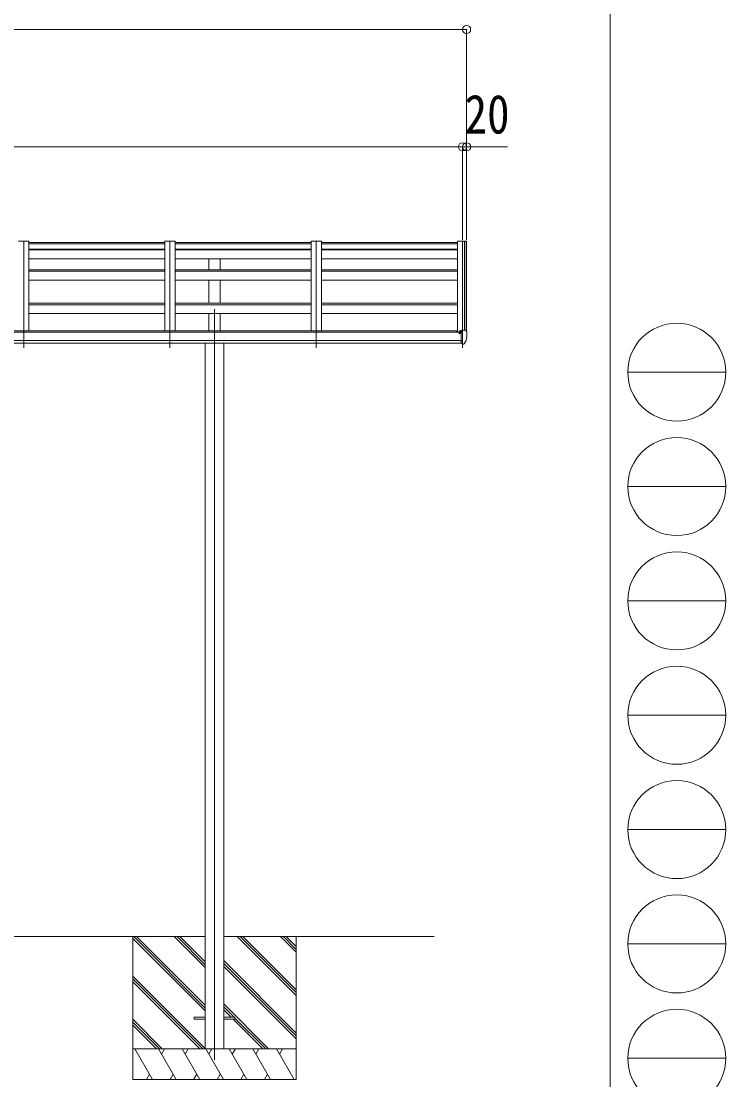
# Model space of a CAD drawing. Units: millimetres at full size, sheet at 1:40; details may follow other scales. Extents: x -11181 to 11305, y -7804 to 7716.
# Drawn here: x 7855 to 11305, y -4909 to 275 of the extents above; entities that cross this region are included whole.
import ezdxf
from ezdxf.enums import TextEntityAlignment as Align

# ---------------------------------------------------------------- set-up
doc = ezdxf.new("R2010")
doc.units = ezdxf.units.MM
doc.header["$LTSCALE"] = 40
doc.header["$PDMODE"] = 32
doc.header["$PDSIZE"] = 40
for name, color, linetype, lineweight in [('0-0_0', 7, 'Continuous', 9), ('0-1_本体', 4, 'Continuous', 9), ('0-2_部品', 7, 'Continuous', 9), ('0-8_PARTS2', 2, 'Continuous', 9), ('0-A_寸法', 6, 'Continuous', 9), ('F-0_240', 7, 'Continuous', 9)]:
    doc.layers.add(name, color=color, linetype=linetype, lineweight=lineweight)
doc.styles.add('ＭＳ ゴシック', font='')
doc.styles.get('ＭＳ ゴシック').set_extended_font_data('MS Gothic')

msp = doc.modelspace()

# ---------------------------------------------------------------- linework, layer by layer
at = {"layer": '0-0_0'}
for p, q in [((8756.52, -4207.12), (5546.92, -4207.12)), ((8401.72, -4207.12), (8401.72, -4907.12)), ((8756.52, -4571.43), (8401.72, -4216.63)), ((8756.52, -4557.29), (8406.35, -4207.12)), ((8756.52, -4543.14), (8420.49, -4207.12)), ((8756.52, -4359.3), (8604.34, -4207.12)), ((8756.52, -4345.16), (8618.48, -4207.12)), ((8756.52, -4331.01), (8632.62, -4207.12)), ((9877.72, -4207.12), (8846.92, -4207.12)), ((9201.72, -4496.13), (8912.71, -4207.12)), ((9201.72, -4481.99), (8926.85, -4207.12)), ((9201.72, -4467.84), (8940.99, -4207.12)), ((9201.72, -4284), (9124.84, -4207.12)), ((9201.72, -4269.86), (9138.98, -4207.12)), ((9201.72, -4255.71), (9153.12, -4207.12)), ((9201.72, -4207.12), (9201.72, -4907.12)), ((9201.72, -4679.98), (8846.92, -4325.18)), ((9201.72, -4694.12), (8846.92, -4339.32)), ((9201.72, -4708.26), (8846.92, -4353.46)), ((8756.52, -4755.28), (8401.72, -4400.48)), ((8744.22, -4757.12), (8401.72, -4414.62)), ((8730.08, -4757.12), (8401.72, -4428.76)), ((9066.73, -4757.12), (8846.92, -4537.31)), ((8898.08, -4602.61), (8846.92, -4551.45)), ((8546.23, -4757.12), (8401.72, -4612.61)), ((8883.94, -4602.61), (8846.92, -4565.59)), ((9038.45, -4757.12), (8892.94, -4611.61)), ((9052.59, -4757.12), (8901.72, -4606.25)), ((8532.09, -4757.12), (8401.72, -4626.75)), ((8517.95, -4757.12), (8401.72, -4640.89)), ((8401.72, -4757.12), (9201.72, -4757.12)), ((8498.61, -4907.12), (8412.01, -4757.12)), ((8614.08, -4907.12), (8527.48, -4757.12)), ((8557.48, -4757.12), (8542.48, -4783.1)), ((8729.55, -4907.12), (8642.95, -4757.12)), ((8657.95, -4783.1), (8672.95, -4757.12)), ((8845.02, -4907.12), (8758.42, -4757.12)), ((8773.42, -4783.1), (8788.42, -4757.12)), ((8960.49, -4907.12), (8873.89, -4757.12)), ((8888.89, -4783.1), (8903.89, -4757.12)), ((9075.96, -4907.12), (8989.36, -4757.12)), ((9004.36, -4783.1), (9019.36, -4757.12)), ((9191.43, -4907.12), (9104.83, -4757.12)), ((9119.83, -4783.1), (9134.83, -4757.12)), ((9201.72, -4907.12), (8401.72, -4907.12)), ((8483.61, -4881.14), (8468.61, -4907.12)), ((8599.08, -4881.14), (8584.09, -4907.12)), ((8714.55, -4881.14), (8699.55, -4907.12)), ((8830.02, -4881.14), (8815.02, -4907.12)), ((8945.49, -4881.14), (8930.49, -4907.12)), ((9060.96, -4881.14), (9045.97, -4907.12))]:
    msp.add_line(p, q, dxfattribs=at)
at = {"layer": '0-1_本体'}
for p, q in [((7842.72, -801.9), (7892.72, -801.9)), ((7892.72, -801.9), (7892.72, -1241.19)), ((7892.72, -807.99), (8558.72, -807.99)), ((8558.72, -814.9), (7892.72, -814.9)), ((8558.72, -801.9), (8558.72, -1241.19)), ((8558.72, -801.9), (8608.72, -801.9)), ((8608.72, -801.9), (8608.72, -1241.19)), ((8608.72, -807.99), (9274.72, -807.99)), ((9274.72, -814.9), (8608.72, -814.9)), ((9274.72, -801.9), (9274.72, -1241.19)), ((9274.72, -801.9), (9324.72, -801.9)), ((9324.72, -801.9), (9324.72, -1241.19)), ((9324.72, -807.99), (9990.72, -807.99)), ((9990.72, -814.9), (9324.72, -814.9)), ((9990.72, -801.9), (9990.72, -1247.9)), ((10026.64, -802.1), (10026.02, -803.72)), ((10026.72, -801.99), (10026.72, -1237.72)), ((10034.77, -802.32), (10026.94, -801.91)), ((10035.72, -803.2), (10035.73, -1244.26)), ((8558.72, -841.61), (7892.72, -841.61)), ((8558.72, -844.19), (7892.72, -844.19)), ((9274.72, -841.61), (8608.72, -841.61)), ((9274.72, -844.19), (8608.72, -844.19)), ((9990.72, -841.61), (9324.72, -841.61)), ((9990.72, -844.19), (9324.72, -844.19)), ((8558.72, -888.93), (7892.72, -888.93)), ((9274.72, -888.93), (8608.72, -888.93)), ((8774.22, -942.66), (8774.22, -888.93)), ((8829.22, -942.66), (8829.22, -888.93)), ((9990.72, -888.93), (9324.72, -888.93)), ((8558.72, -942.66), (7892.72, -942.66)), ((8558.72, -948.23), (7892.72, -948.23)), ((9274.72, -942.66), (8608.72, -942.66)), ((9274.72, -948.23), (8608.72, -948.23)), ((9990.72, -942.66), (9324.72, -942.66)), ((9990.72, -948.23), (9324.72, -948.23)), ((8558.72, -992.23), (7892.72, -992.23)), ((9274.72, -992.23), (8608.72, -992.23)), ((8774.22, -1106.32), (8774.22, -992.23)), ((8829.22, -1106.32), (8829.22, -992.23)), ((9990.72, -992.23), (9324.72, -992.23)), ((8558.72, -1106.32), (7892.72, -1106.32)), ((8558.72, -1113.11), (7892.72, -1113.11)), ((9274.72, -1106.32), (8608.72, -1106.32)), ((9274.72, -1113.11), (8608.72, -1113.11)), ((9990.72, -1106.32), (9324.72, -1106.32)), ((9990.72, -1113.11), (9324.72, -1113.11)), ((8558.72, -1156.66), (7892.72, -1156.66)), ((9274.72, -1156.66), (8608.72, -1156.66)), ((8774.22, -1241.19), (8774.22, -1156.66)), ((8829.22, -1241.19), (8829.22, -1156.66)), ((9990.72, -1156.66), (9324.72, -1156.66)), ((4317.72, -1241.19), (9985.72, -1241.19)), ((9985.72, -1247.9), (9985.72, -1241.19)), ((4294.22, -1247.9), (10009.22, -1247.9)), ((10009.22, -1289.12), (4294.22, -1289.12)), ((4294.22, -1300.97), (10009.22, -1300.89)), ((8756.52, -1301.06), (8756.52, -4757.13)), ((8846.92, -1301.06), (8846.92, -4757.13))]:
    msp.add_line(p, q, dxfattribs=at)
msp.add_lwpolyline([(10026.02, -1237.72), (10026.02, -801.9), (9990.72, -801.9)], dxfattribs=at)
msp.add_circle((10001.75, -1252.63), 3, dxfattribs=at)
for centre, radius, start, end in [((10026.92, -802.21), 0.301, 87.13321, 158.93673), ((10034.72, -803.32), 1, 6.67014, 87)]:
    msp.add_arc(centre, radius, start, end, dxfattribs=at)
at = {"layer": '0-2_部品'}
for p, q in [((9999.22, -1243.57), (9999.22, -1247.9)), ((10014.22, -1242.4), (10000.22, -1242.46)), ((10003.72, -1242.44), (10003.72, -1240.55)), ((10004.55, -1240.13), (10014.22, -1239.41)), ((10014.22, -1238.63), (10015.72, -1238.63)), ((10014.22, -1238.63), (10014.22, -1244.8)), ((10015.72, -1306.22), (10015.72, -1237.72)), ((10030.81, -1238.28), (10034.88, -1244.09)), ((10004.22, -1252.63), (10003.92, -1252.63)), ((10004.75, -1252.63), (10004.22, -1252.63)), ((10009.22, -1247.45), (10015.72, -1247.05)), ((10023.35, -1304.4), (10033.09, -1289.03)), ((10037.72, -1247.09), (10037.72, -1247.72)), ((10009.22, -1303.02), (10014.72, -1303.02)), ((10015.22, -1304.02), (10014.72, -1303.02)), ((10015.72, -1304.02), (10015.22, -1304.02)), ((10017.22, -1306.12), (10015.72, -1306.22)), ((10017.22, -1306.12), (10020.93, -1305.9))]:
    msp.add_line(p, q, dxfattribs=at)
at = {"layer": '0-2_部品', "color": 4}
for p, q in [((8701.92, -4602.61), (8701.92, -4611.61)), ((8756.92, -4602.61), (8701.92, -4602.61)), ((8756.92, -4611.61), (8701.92, -4611.61)), ((8901.92, -4602.61), (8846.92, -4602.61)), ((8901.92, -4611.61), (8846.92, -4611.61)), ((8901.92, -4602.61), (8901.92, -4611.61))]:
    msp.add_line(p, q, dxfattribs=at)
at = {"layer": '0-2_部品'}
for points in [[(10004.55, -1240.13), (10004.38, -1240.15), (10004.22, -1240.18), (10004.08, -1240.22), (10003.96, -1240.28), (10003.86, -1240.34), (10003.78, -1240.4), (10003.74, -1240.47), (10003.72, -1240.55)], [(10015.72, -1237.72), (10027.72, -1237.72), (10030.05, -1237.86)], [(9999.22, -1251.02), (9999.22, -1252.63), (9998.75, -1252.63)], [(10003.92, -1251.44), (10003.92, -1252.63), (9999.22, -1252.63)], [(10009.22, -1303.02), (10009.22, -1244.8), (10014.22, -1244.8)], [(10015.72, -1292.33), (10012.56, -1291.92), (10009.22, -1291.49)]]:
    msp.add_lwpolyline(points, dxfattribs=at)
for centre, radius, start, end in [((10029.99, -1238.86), 1, 35, 86.5), ((10034.72, -1247.09), 3, 0, 87), ((10001.72, -1252.63), 2.5, 28.35764, 180), ((10001.72, -1252.63), 2.5, 0, 28.35764), ((10030.49, -1287.53), 3, 330, 348.16652), ((9845.23, -1247.71), 192.49, 347.8767, 359.9992), ((10020.75, -1302.9), 3, 273.5, 330)]:
    msp.add_arc(centre, radius, start, end, dxfattribs=at)
msp.add_ellipse((10000.22, -1243.56), major_axis=(0.02, 1.1), ratio=0.906239, start_param=0.0206394, end_param=1.5914357, dxfattribs=at)
at = {"layer": '0-8_PARTS2'}
for p, q in [((7867.72, -805.04), (7867.72, -1324.33)), ((8583.72, -805.04), (8583.72, -1324.33)), ((9299.72, -805.04), (9299.72, -1324.33)), ((10015.72, -805.04), (10015.72, -1324.33)), ((8801.72, -1135.52), (8801.72, -4810.75))]:
    msp.add_line(p, q, dxfattribs=at)
at = {"layer": '0-A_寸法'}
for p, q in [((-1460.27, 234.2), (10035.72, 234.2)), ((10035.72, 234.2), (10035.72, -340.21)), ((10015.72, -340.21), (4287.72, -340.21)), ((10015.72, -340.21), (10015.72, -795.78)), ((10015.72, -340.21), (10015.72, -795.78)), ((10015.72, -340.21), (10035.72, -340.21)), ((10035.72, -340.21), (10035.72, -795.78)), ((10035.72, -340.21), (10235.72, -340.21))]:
    msp.add_line(p, q, dxfattribs=at)
for p in [(10035.72, 234.2), (10015.72, -340.21), (10035.72, -340.21)]:
    msp.add_point(p, dxfattribs=at)
at = {"layer": 'F-0_240', "color": 5}
msp.add_line((10739.39, 7716.46), (10739.39, -7803.54), dxfattribs=at)
at = {"layer": 'F-0_240', "color": 4}
for p, q in [((10824.88, -1443.54), (11304.88, -1443.54)), ((10824.88, -2003.54), (11304.88, -2003.54)), ((10824.88, -2563.54), (11304.88, -2563.54)), ((10824.88, -3123.54), (11304.88, -3123.54)), ((10824.88, -3683.54), (11304.88, -3683.54)), ((10824.88, -4243.54), (11304.88, -4243.54)), ((10824.88, -4803.54), (11304.88, -4803.54))]:
    msp.add_line(p, q, dxfattribs=at)
for centre in [(11064.88, -1443.54), (11064.88, -2003.54), (11064.88, -2563.54), (11064.88, -3123.54), (11064.88, -3683.54), (11064.88, -4243.54), (11064.88, -4803.54)]:
    msp.add_circle(centre, 240, dxfattribs=at)

# ---------------------------------------------------------------- texts
at = {"layer": '0-A_寸法', "color": 7, "style": 'ＭＳ ゴシック', "width": 0.85}
msp.add_text('20', height=190.6, dxfattribs=at).set_placement((10025.72, -332.21), align=Align.BOTTOM_LEFT)

doc.saveas('drawing.dxf')
